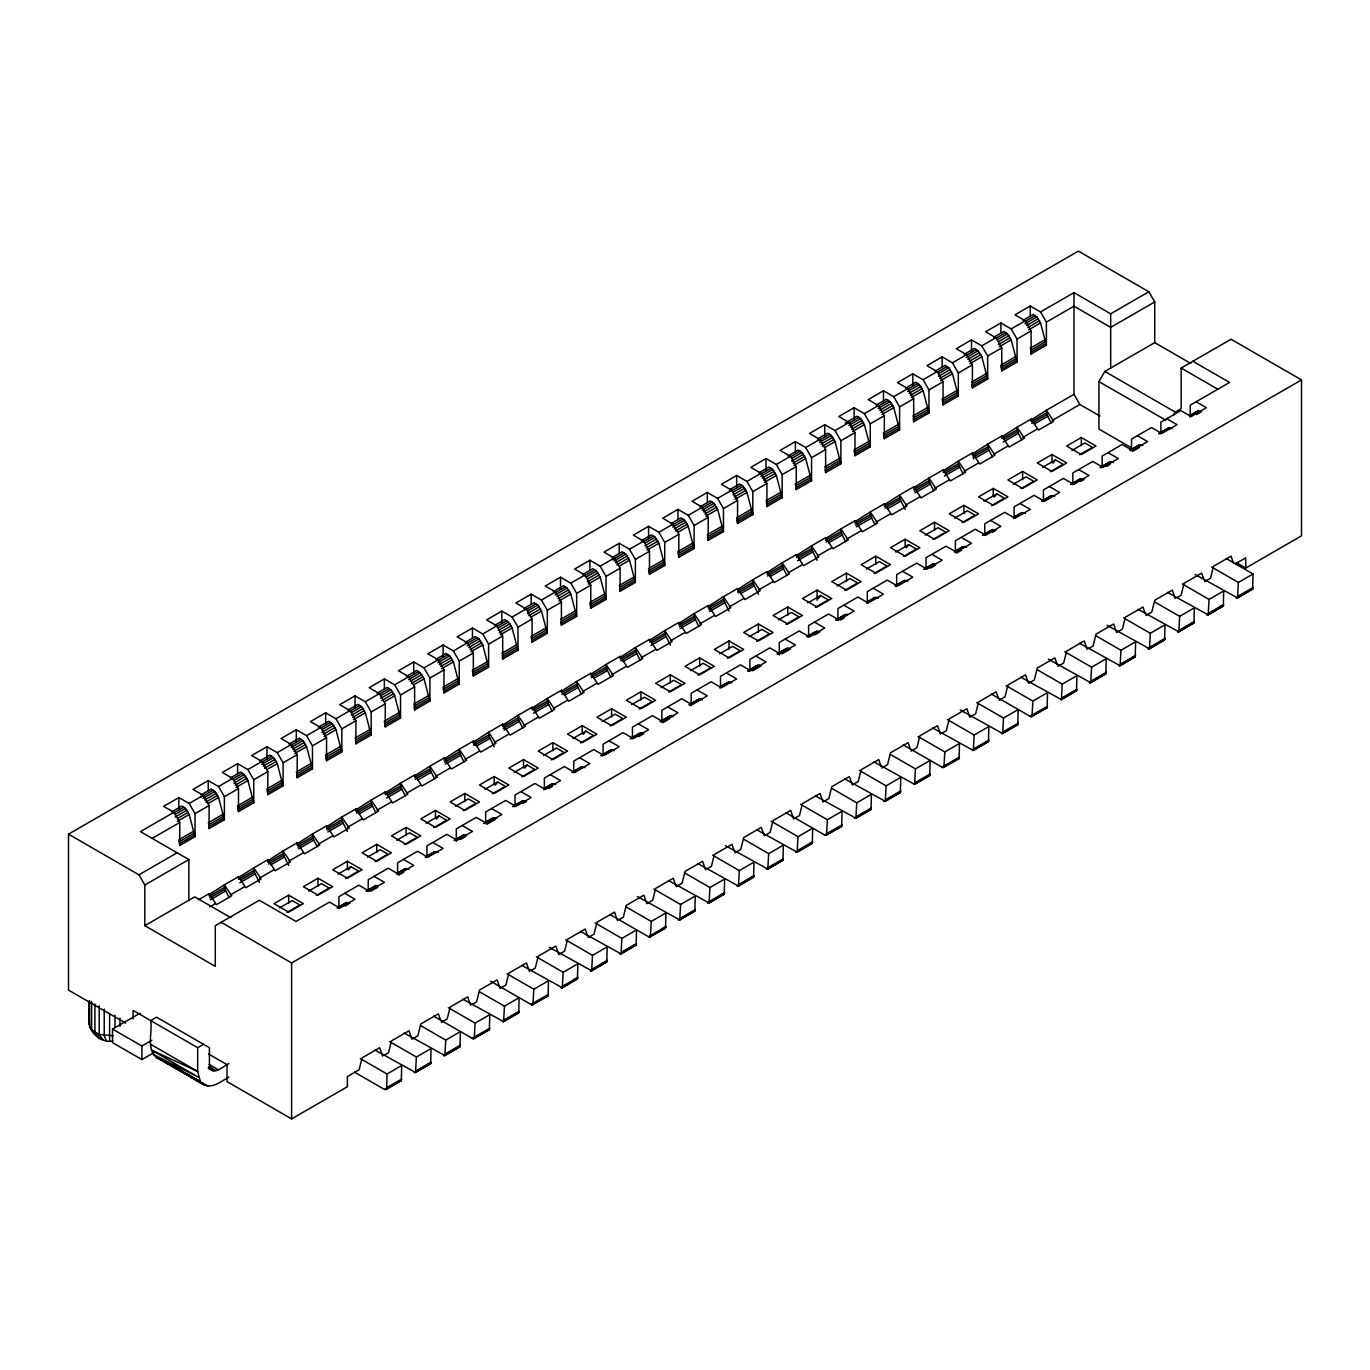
<?xml version="1.0" encoding="UTF-8"?>
<svg xmlns="http://www.w3.org/2000/svg" width="1370" height="1370" viewBox="0 0 1370 1370"><rect width="100%" height="100%" fill="white"/><g stroke="black" fill="none" stroke-linecap="round" stroke-linejoin="round"><path stroke-width="1.5" d="M360.224 1058.513L387.025 1073.977L386.631 1089.013L384.097 1089.236L354.522 1072.162M386.169 1089.441L401.307 1080.536L401.701 1065.517L387.025 1073.977M389.577 1041.56L416.377 1057.041L415.521 1072.487L374.9 1050.036M415.521 1072.487L430.659 1063.582L431.053 1048.564L416.377 1057.041M420.727 1025.65L445.747 1040.087L444.873 1055.551L404.253 1033.083M444.873 1055.551L460.029 1046.646L460.423 1031.61L445.747 1040.087M433.605 1016.129L472.924 1038.717L489.381 1029.692L489.775 1014.656L475.099 1023.133L448.298 1007.669M479.431 991.743L504.451 1006.196L503.595 1021.643L462.974 999.192M503.595 1021.643L518.733 1012.738L519.127 997.72L504.451 1006.196M490.546 981.211L531.628 1004.809L548.103 995.784L548.497 980.766L533.803 989.243L507.003 973.762M536.355 956.808L563.173 972.289L562.317 987.753L521.679 965.285M562.317 987.753L577.455 978.848L577.849 963.812L563.173 972.289M565.724 939.871L592.525 955.335L591.669 970.799L549.25 947.304M591.669 970.799L606.807 961.894L607.201 946.858L592.525 955.335M595.077 922.918L621.877 938.399L621.021 953.845L580.4 931.394M621.021 953.845L636.159 944.94L636.553 929.922L621.877 938.399M609.753 914.441L649.072 937.011L665.529 927.987L665.923 912.968L651.247 921.445L626.227 906.991M653.798 889.01L680.599 904.491L679.743 919.955L637.324 896.459M679.743 919.955L694.881 911.05L695.275 896.014L680.599 904.491M684.931 873.101L709.951 887.537L709.095 903.001L668.474 880.55M709.095 903.001L724.233 894.096L724.627 879.078L709.951 887.537M712.503 855.12L739.303 870.601L738.447 886.047L697.827 863.597M738.447 886.047L753.603 877.143L753.997 862.124L739.303 870.601M743.653 839.193L768.673 853.647L767.817 869.111L725.398 845.615M767.817 869.111L782.955 860.206L783.349 845.17L768.673 853.647M771.224 821.212L798.025 836.693L797.169 852.157L756.548 829.689M797.169 852.157L812.307 843.252L812.701 828.216L798.025 836.693M785.9 812.752L825.202 835.323L841.659 826.298L842.053 811.28L827.377 819.74L800.577 804.276M831.727 788.349L856.747 802.803L855.873 818.25L815.253 795.799M855.873 818.25L871.029 809.345L871.423 794.326L856.747 802.803M859.298 770.368L886.099 785.849L885.243 801.313L844.605 778.845M885.243 801.313L900.381 792.408L900.775 777.372L886.099 785.849M890.432 754.459L915.451 768.895L914.595 784.359L873.974 761.891M914.595 784.359L929.733 775.454L930.127 760.418L915.451 768.895M903.327 744.955L942.629 767.525L959.103 758.5L959.497 743.482L944.803 751.942L918.003 736.478M947.355 719.524L974.173 735.005L973.317 750.469L932.679 728.001M973.317 750.469L988.455 741.547L988.849 726.528L974.173 735.005M976.724 702.57L1003.525 718.051L1002.669 733.515L960.25 710.02M1002.669 733.515L1017.807 724.61L1018.201 709.574L1003.525 718.051M991.4 694.093L1030.702 716.681L1047.159 707.656L1047.553 692.621L1032.877 701.097L1006.077 685.634M1037.227 669.707L1062.247 684.161L1061.373 699.608L1020.753 677.157M1061.373 699.608L1076.529 690.703L1076.923 675.684L1062.247 684.161M1064.798 651.726L1091.599 667.207L1090.743 682.671L1048.324 659.175M1090.743 682.671L1105.881 673.749L1106.275 658.73L1091.599 667.207M1095.931 635.817L1120.951 650.253L1120.095 665.717L1079.474 643.249M1120.095 665.717L1135.233 656.812L1135.627 641.776L1120.951 650.253M1123.503 617.836L1150.303 633.3L1149.447 648.763L1107.046 625.268M1149.447 648.763L1164.603 639.858L1164.997 624.823L1150.303 633.3M1154.653 601.909L1179.673 616.363L1178.816 631.81L1138.179 609.359M1178.816 631.81L1193.955 622.905L1194.349 607.886L1179.673 616.363M1182.224 583.928L1209.025 599.409L1208.169 614.873L1167.548 592.405M1208.169 614.873L1223.307 605.968L1223.701 590.932L1209.025 599.409M1211.577 566.974L1238.377 582.456L1237.521 597.919L1195.12 574.424M1237.521 597.919L1252.659 589.014L1253.053 573.979L1226.253 558.515M112.819 1041.097C101.654 1043.358 87.697 1032.124 89.547 1020.89M1131.449 447.836L1098.928 429.067L1098.928 381.613L1104.802 371.441L1154.722 342.62L1190.838 363.478M1173.302 415.504L1175.272 412.113L1181.128 408.722L1181.128 368.05L1231.048 339.229L1301.5 379.918L1301.5 535.841L1245.724 568.053L1236.493 562.727M348.562 869.864L350.908 866.696L358.546 871.097L345.702 878.512M436.636 819.02L438.982 815.852L446.62 820.253L433.776 827.668M495.358 785.113L497.704 781.945L505.342 786.363L492.498 793.778M524.71 768.159L527.056 765.008L534.694 769.409L521.85 776.824M583.432 734.269L585.778 731.101L593.398 735.502L580.555 742.917M818.284 598.673L820.63 595.505L828.268 599.923L815.424 607.338M906.358 547.829L908.704 544.661L916.342 549.062L903.498 556.477M994.432 496.985L996.778 493.817L1004.398 498.218L991.555 505.633M1053.136 463.077L1055.482 459.909L1063.12 464.327L1050.276 471.742M350.138 903.19L346.884 902.453L341.318 906.186M367.605 891.425L377.795 885.551L374.952 886.099L367.28 891.202M403.431 870.344L405.589 868.546L408.842 869.299M438.212 852.346L434.941 851.609L426.001 857.312M455.679 840.581L465.868 834.707L463.026 835.255L455.354 840.358M491.505 819.483L493.662 817.702L496.916 818.438M522.878 803.454L526.268 801.501L523.015 800.748L514.075 806.451M555.638 784.548L552.384 783.811L545.123 788.521M584.99 767.594L581.736 766.857L574.475 771.584M614.342 750.657L611.088 749.904L602.149 755.606M638.608 736.632L643.712 733.703L640.441 732.95L633.197 737.676M702.416 699.796L699.162 699.06L690.206 704.762M726.357 683.887L728.515 682.106L731.768 682.859M752.644 670.803L761.138 665.906L757.884 665.169L748.928 670.855M782.013 653.85L790.49 648.952L787.236 648.215L778.28 653.918M819.842 631.998L816.588 631.262L809.345 635.988M837.327 620.233L847.499 614.359L844.673 614.907L837.001 620.011M873.135 599.152L875.31 597.371L878.564 598.108M907.916 581.154L904.662 580.418L895.706 586.12M931.857 565.245L935.573 563.515L925.401 569.389M961.209 548.308L963.384 546.51L966.638 547.264M992.599 532.262L995.99 530.31L992.736 529.573L983.78 535.276M1025.342 513.356L1022.088 512.62L1014.845 517.346M1054.712 496.419L1051.441 495.666L1044.197 500.392M1080.673 481.418L1084.064 479.466L1080.81 478.712L1071.854 484.415M1113.416 462.512L1110.162 461.776L1102.918 466.485M1172.138 428.622L1168.884 427.868L1159.928 433.571M1196.404 414.596L1201.49 411.668L1198.236 410.931L1190.975 415.641M474.243 1038.597L475.099 1023.133M532.947 1004.707L533.803 989.243M650.373 936.909L651.247 921.445M826.521 835.203L827.377 819.74M943.947 767.405L944.803 751.942M1032.021 716.561L1032.877 701.097M125.698 1023.116L68.5 990.082L68.5 834.159L1078.378 251.104L1148.848 291.776L1154.722 301.948L1154.722 342.62M178.888 797.546L163.612 806.348L173.887 812.29L179.761 822.462L179.761 845.513L195.037 836.693L195.037 813.643L189.163 803.471L178.888 797.546L178.888 809.738M208.24 780.592L192.982 789.411L203.257 795.336L209.113 805.509L209.113 828.559L224.389 819.74L224.389 796.689L218.515 786.517L208.24 780.592L208.24 790.764M237.592 763.638L222.334 772.457L232.609 778.383L238.483 788.555L238.483 811.605L253.741 802.803L253.741 779.753L247.867 769.58L237.592 763.638L237.592 773.81M266.962 746.701L251.686 755.504L261.961 761.446L267.835 771.601L267.835 794.668L283.093 785.849L283.093 762.799L277.237 752.627L266.962 746.701L266.962 758.894M296.314 729.748L281.038 738.55L291.313 744.492L297.187 754.664L297.187 777.715L312.463 768.895L312.463 745.845L306.589 735.673L296.314 729.748L296.314 741.941M325.666 712.794L310.408 721.613L320.683 727.538L326.557 737.711L326.557 760.761L341.815 751.942L341.815 728.891L335.941 718.736L325.666 712.794L325.666 725.004M355.018 695.84L339.76 704.659L350.035 710.585L355.909 720.757L355.909 743.807L371.167 735.005L371.167 711.955L365.293 701.783L355.018 695.84L355.018 708.05M384.388 678.904L369.112 687.706L379.387 693.648L385.261 703.82L385.261 726.871L400.537 718.051L400.537 695.001L394.663 684.829L384.388 678.904L384.388 689.059M413.74 661.95L398.482 670.769L408.757 676.694L414.613 686.867L414.613 709.917L429.889 701.097L429.889 678.047L424.015 667.875L413.74 661.95L413.74 674.16M443.092 644.996L427.834 653.815L438.109 659.741L443.983 669.913L443.983 692.963L459.241 684.144L459.241 661.093L453.367 650.938L443.092 644.996L443.092 657.206M472.462 628.042L457.186 636.862L467.461 642.787L473.335 652.959L473.335 676.009L488.593 667.207L488.593 644.157L482.737 633.985L472.462 628.042L472.462 638.214M501.814 611.106L486.538 619.908L496.813 625.85L502.687 636.022L502.687 659.073L517.963 650.253L517.963 627.203L512.089 617.031L501.814 611.106L501.814 623.299M531.166 594.152L515.908 602.971L526.183 608.896L532.057 619.069L532.057 642.119L547.315 633.3L547.315 610.249L541.441 600.077L531.166 594.152L531.166 604.324M560.518 577.198L545.26 586.017L555.535 591.943L561.409 602.115L561.409 625.165L576.667 616.363L576.667 593.296L570.793 583.14L560.518 577.198L560.518 589.408M589.888 560.244L574.612 569.064L584.887 575.006L590.761 585.161L590.761 608.212L606.037 599.409L606.037 576.359L600.163 566.187L589.888 560.244L589.888 570.417M619.24 543.308L603.982 552.11L614.257 558.052L620.113 568.225L620.113 591.275L635.389 582.456L635.389 559.405L629.515 549.233L619.24 543.308L619.24 553.48M648.592 526.354L633.334 535.173L643.609 541.099L649.483 551.271L649.483 574.321L664.741 565.502L664.741 542.452L658.867 532.279L648.592 526.354L648.592 538.564M677.962 509.4L662.686 518.22L672.961 524.145L678.835 534.317L678.835 557.367L694.093 548.565L694.093 525.515L688.237 515.343L677.962 509.4L677.962 519.572M707.314 492.464L692.038 501.266L702.313 507.208L708.187 517.363L708.187 540.431L723.463 531.611L723.463 508.561L717.589 498.389L707.314 492.464L707.314 502.619M736.666 475.51L721.408 484.312L731.683 490.254L737.557 500.427L737.557 523.477L752.815 514.658L752.815 491.607L746.941 481.435L736.666 475.51L736.666 487.703M766.018 458.556L750.76 467.375L761.035 473.301L766.909 483.473L766.909 506.523L782.167 497.704L782.167 474.654L776.293 464.481L766.018 458.556L766.018 470.766M795.388 441.602L780.112 450.422L790.387 456.347L796.261 466.519L796.261 489.569L811.537 480.767L811.537 457.717L805.663 447.545L795.388 441.602L795.388 451.775M824.74 424.666L809.482 433.468L819.757 439.41L825.613 449.583L825.613 472.633L840.889 463.813L840.889 440.763L835.015 430.591L824.74 424.666L824.74 436.859M854.092 407.712L838.834 416.531L849.109 422.457L854.983 432.629L854.983 455.679L870.241 446.86L870.241 423.809L864.367 413.637L854.092 407.712L854.092 419.922M883.462 390.758L868.186 399.578L878.461 405.503L884.335 415.675L884.335 438.725L899.593 429.906L899.593 406.856L893.737 396.701L883.462 390.758L883.462 402.968M912.814 373.804L897.538 382.624L907.813 388.549L913.687 398.721L913.687 421.772L928.963 412.969L928.963 389.919L923.089 379.747L912.814 373.804L912.814 386.015M942.166 356.868L926.908 365.67L937.183 371.612L943.057 381.785L943.057 404.835L958.315 396.016L958.315 372.965L952.441 362.793L942.166 356.868L942.166 367.04M971.518 339.914L956.26 348.733L966.535 354.659L972.409 364.831L972.409 387.881L987.667 379.062L987.667 356.012L981.793 345.839L971.518 339.914L971.518 352.124M1000.888 322.96L985.612 331.78L995.887 337.705L1001.761 347.877L1001.761 370.927L1017.037 362.125L1017.037 339.058L1011.163 328.903L1000.888 322.96L1000.888 333.133M1030.24 306.007L1014.982 314.826L1025.257 320.768L1031.113 330.923L1031.113 353.974L1046.389 345.171L1046.389 322.121L1040.515 311.949L1030.24 306.007L1030.24 316.179M171.644 811.896L181.816 806.022L185.481 808.42L189.197 814.448L195.037 836.693M200.996 794.942L211.168 789.069L214.833 791.466L218.549 797.494L224.389 819.74M230.348 777.989L240.538 772.115L244.185 774.529L247.901 780.558L253.741 802.803M259.718 761.052L269.89 755.161L273.555 757.576L277.271 763.604L283.093 785.849M289.07 744.098L299.242 738.224L302.907 740.622L306.623 746.65L312.463 768.895M318.422 727.145L328.612 721.271L332.259 723.668L335.975 729.696L341.815 751.942M347.792 710.191L357.964 704.317L361.611 706.732L365.345 712.76L371.167 735.005M377.144 693.254L387.316 687.38L390.981 689.778L394.697 695.806L400.537 718.051M406.496 676.3L416.668 670.427L420.333 672.824L424.049 678.852L429.889 701.097M435.848 659.347L446.038 653.473L449.685 655.87L453.401 661.898L459.241 684.144M465.218 642.393L475.39 636.519L479.055 638.934L482.771 644.962L488.593 667.207M494.57 625.456L504.742 619.582L508.407 621.98L512.123 628.008L517.963 650.253M523.922 608.503L534.112 602.629L537.759 605.026L541.475 611.054L547.315 633.3M553.292 591.549L563.464 585.675L567.111 588.072L570.845 594.101L576.667 616.363M582.644 574.595L592.816 568.721L596.481 571.136L600.197 577.164L606.037 599.409M611.996 557.659L622.168 551.785L625.833 554.182L629.549 560.21L635.389 582.456M641.348 540.705L651.538 534.831L655.185 537.228L658.901 543.256L664.741 565.502M670.718 523.751L680.89 517.877L684.555 520.275L688.271 526.303L694.093 548.565M700.07 506.814L710.242 500.923L713.907 503.338L717.623 509.366L723.463 531.611M729.422 489.861L739.612 483.987L743.259 486.384L746.975 492.412L752.815 514.658M758.792 472.907L768.964 467.033L772.611 469.43L776.345 475.458L782.167 497.704M788.144 455.953L798.316 450.079L801.981 452.494L805.697 458.522L811.537 480.767M817.496 439.017L827.668 433.125L831.333 435.54L835.049 441.568L840.889 463.813M845.153 423.039L857.038 416.189L860.685 418.586L864.401 424.614L870.241 446.86M876.218 405.109L886.39 399.235L890.055 401.633L893.771 407.661L899.593 429.906M905.57 388.155L915.742 382.281L919.407 384.696L923.123 390.724L928.963 412.969M934.922 371.219L945.112 365.345L948.759 367.742L952.475 373.77L958.315 396.016M964.292 354.265L974.464 348.391L978.111 350.788L981.845 356.817L987.667 379.062M993.644 337.311L1003.816 331.437L1007.481 333.835L1011.197 339.863L1017.037 362.125M1022.996 320.357L1033.168 314.483L1036.833 316.898L1040.549 322.926L1046.389 345.171M173.887 812.29L140.425 831.607L188.872 859.572L188.872 900.261M189.163 803.471L203.257 795.336M218.515 786.517L232.609 778.383M247.867 769.58L261.961 761.446M277.237 752.627L291.313 744.492M306.589 735.673L320.683 727.538M335.941 718.736L350.035 710.585M365.293 701.783L379.387 693.648M394.663 684.829L408.757 676.694M424.015 667.875L438.109 659.741M453.367 650.938L467.461 642.787M482.737 633.985L496.813 625.85M512.089 617.031L526.183 608.896M541.441 600.077L555.535 591.943M570.793 583.14L584.887 575.006M600.163 566.187L614.257 558.052M629.515 549.233L643.609 541.099M658.867 532.279L672.961 524.145M688.237 515.343L702.313 507.208M717.589 498.389L731.683 490.254M746.941 481.435L761.035 473.301M776.293 464.481L790.387 456.347M805.663 447.545L819.757 439.41M835.015 430.591L849.109 422.457M864.367 413.637L878.461 405.503M893.737 396.701L907.813 388.549M923.089 379.747L937.183 371.612M952.441 362.793L966.535 354.659M981.793 345.839L995.887 337.705M1011.163 328.903L1025.257 320.768M1040.515 311.949L1073.977 292.632L1110.676 313.816L1148.848 291.776M173.596 813.026L183.768 807.153M201.253 797.049L213.138 790.199M232.318 779.119L242.49 773.245M261.67 762.182L271.842 756.291M291.022 745.229L301.212 739.355M320.392 728.275L330.564 722.401M349.744 711.321L359.916 705.447M379.096 694.385L389.268 688.494M408.448 677.431L418.638 671.557M437.818 660.477L447.99 654.603M467.17 643.523L477.342 637.649M496.522 626.587L506.712 620.713M525.892 609.633L536.064 603.759M555.244 592.679L565.416 586.805M584.596 575.725L594.768 569.851M612.253 559.765L624.138 552.915M643.318 541.835L653.49 535.961M672.67 524.881L682.842 519.007M702.022 507.945L712.212 502.054M731.392 490.991L741.564 485.117M760.744 474.037L770.916 468.163M790.096 457.083L800.268 451.209M819.448 440.147L829.638 434.256M848.818 423.193L858.99 417.319M878.17 406.239L888.342 400.365M907.522 389.285L917.712 383.412M936.892 372.349L947.064 366.475M966.244 355.395L976.416 349.521M995.596 338.441L1005.768 332.567M1024.948 321.488L1035.138 315.614M175.291 814.294L185.481 808.42M202.965 798.333L214.833 791.466M234.013 780.403L244.185 774.529M261.67 764.426L273.555 757.576M291.039 747.472L302.907 740.622M322.087 729.542L332.259 723.668M351.439 712.606L361.611 706.732M380.791 695.652L390.981 689.778M408.466 679.674L420.333 672.824M437.818 662.737L449.685 655.87M467.17 645.784L479.055 638.934M498.235 627.854L508.407 621.98M527.587 610.9L537.759 605.026M555.244 594.94L567.111 588.072M586.292 577.01L596.481 571.136M613.965 561.032L625.833 554.182M645.013 543.102L655.185 537.228M672.67 527.142L684.555 520.275M702.039 510.188L713.907 503.338M733.087 492.258L743.259 486.384M760.744 476.298L772.611 469.43M791.791 458.368L801.981 452.494M819.465 442.39L831.333 435.54M848.818 425.436L860.685 418.586M878.17 408.5L890.055 401.633M907.539 391.546L919.407 384.696M938.587 373.616L948.759 367.742M966.244 357.638L978.111 350.788M997.291 339.726L1007.481 333.835M1024.966 323.748L1036.833 316.898M175.154 817.017L187.039 810.167M204.524 800.063L216.391 793.213M233.876 783.126L245.744 776.259M263.228 766.172L275.096 759.322M292.581 749.219L304.465 742.369M321.95 732.282L333.818 725.415M351.302 715.328L363.17 708.478M380.654 698.375L392.539 691.525M410.024 681.421L421.892 674.571M439.376 664.484L451.244 657.617M468.728 647.53L480.596 640.68M498.081 630.577L509.965 623.727M527.45 613.623L539.318 606.773M556.802 596.686L568.67 589.819M587.85 578.756L598.039 572.883M615.524 562.779L627.391 555.929M644.876 545.825L656.744 538.975M674.228 528.888L686.096 522.021M703.581 511.935L715.465 505.085M732.95 494.981L744.818 488.131M762.302 478.044L774.17 471.177M791.654 461.091L803.539 454.224M821.024 444.137L832.891 437.287M850.376 427.183L862.244 420.333M879.728 410.246L891.596 403.379M909.081 393.293L920.965 386.443M938.45 376.339L950.318 369.489M967.802 359.385L979.67 352.535M998.85 341.455L1009.039 335.582M1026.524 325.495L1038.391 318.645M178.134 818.113L188.306 812.239M205.791 802.135L217.659 795.285M235.143 785.198L247.028 778.331M264.513 768.245L276.38 761.378M293.865 751.291L305.733 744.441M323.217 734.337L335.102 727.487M352.569 717.4L364.454 710.533M381.939 700.447L393.806 693.597M411.291 683.493L423.159 676.643M440.643 666.539L452.528 659.689M470.013 649.603L481.88 642.736M499.365 632.649L511.233 625.799M528.717 615.695L540.602 608.845M558.069 598.741L569.954 591.891M587.439 581.805L599.306 574.938M616.791 564.851L628.659 558.001M646.143 547.897L658.028 541.047M675.513 530.961L687.38 524.094M704.865 514.007L716.733 507.14M734.217 497.053L746.102 490.203M763.569 480.099L775.454 473.249M792.939 463.163L804.806 456.296M822.291 446.209L834.159 439.359M851.643 429.255L863.528 422.405M881.013 412.301L892.88 405.451M910.365 395.365L922.233 388.498M939.717 378.411L951.602 371.561M969.069 361.457L980.954 354.607M998.439 344.504L1010.307 337.654M1027.791 327.567L1039.659 320.7M177.329 821.298L189.197 814.448M208.377 803.368L218.549 797.494M236.034 787.408L247.901 780.558M267.082 769.478L277.271 763.604M294.755 753.5L306.623 746.65M324.108 736.563L335.975 729.696M353.46 719.61L365.345 712.76M384.525 701.68L394.697 695.806M413.877 684.726L424.049 678.852M441.534 668.765L453.401 661.898M470.886 651.812L482.771 644.962M500.255 634.858L512.123 628.008M531.303 616.928L541.475 611.054M558.96 600.968L570.845 594.101M588.329 584.014L600.197 577.164M619.377 566.084L629.549 560.21M647.034 550.124L658.901 543.256M678.081 532.194L688.271 526.303M705.755 516.216L717.623 509.366M735.108 499.262L746.975 492.412M764.46 482.326L776.345 475.458M793.829 465.372L805.697 458.522M824.877 447.442L835.049 441.568M852.534 431.464L864.401 424.614M881.886 414.528L893.771 407.661M911.255 397.574L923.123 390.724M940.608 380.62L952.475 373.77M969.96 363.666L981.845 356.817M999.329 346.73L1011.197 339.863M1028.682 329.776L1040.549 322.926M152.173 838.389L179.761 822.462M195.037 813.643L209.113 805.509M224.389 796.689L238.483 788.555M253.741 779.753L267.835 771.601M283.093 762.799L297.187 754.664M312.463 745.845L326.557 737.711M341.815 728.891L355.909 720.757M371.167 711.955L385.261 703.82M400.537 695.001L414.613 686.867M429.889 678.047L443.983 669.913M459.241 661.093L473.335 652.959M488.593 644.157L502.687 636.022M517.963 627.203L532.057 619.069M547.315 610.249L561.409 602.115M576.667 593.296L590.761 585.161M606.037 576.359L620.113 568.225M635.389 559.405L649.483 551.271M664.741 542.452L678.835 534.317M694.093 525.515L708.187 517.363M723.463 508.561L737.557 500.427M752.815 491.607L766.909 483.473M782.167 474.654L796.261 466.519M811.537 457.717L825.613 449.583M840.889 440.763L854.983 432.629M870.241 423.809L884.335 415.675M899.593 406.856L913.687 398.721M928.963 389.919L943.057 381.785M958.315 372.965L972.409 364.831M987.667 356.012L1001.761 347.877M1017.037 339.058L1031.113 330.923M1046.389 322.121L1073.977 306.178L1110.676 327.379L1154.722 301.948M194.129 830.956L178.853 839.776L179.761 845.513M208.223 822.822L223.481 814.003M252.833 797.066L237.575 805.868L238.483 811.605M282.203 780.112L266.927 788.932L267.835 794.668M296.297 771.978L311.555 763.158M340.907 746.205L325.649 755.024L326.557 760.761M355.001 738.07L370.277 729.268M399.629 712.314L384.353 721.134L385.261 726.871M413.723 704.18L428.981 695.361M458.333 678.407L443.075 687.226L443.983 692.963M487.703 661.47L472.427 670.272L473.335 676.009M501.797 653.336L517.055 644.516M546.407 627.563L531.149 636.382L532.057 642.119M560.501 619.428L575.777 610.626M605.129 593.672L589.853 602.475L590.761 608.212M619.223 585.538L634.481 576.719M663.833 559.765L648.575 568.584L649.483 574.321M693.203 542.828L677.927 551.63L678.835 557.367M707.297 534.694L722.555 525.874M751.907 508.921L736.649 517.74L737.557 523.477M766.001 500.786L781.277 491.967M810.629 475.03L795.353 483.833L796.261 489.569M824.723 466.896L839.981 458.077M869.333 441.123L854.075 449.942L854.983 455.679M898.703 424.169L883.427 432.988L884.335 438.725M912.797 416.035L928.055 407.233M957.407 390.279L942.149 399.098L943.057 404.835M971.501 382.144L986.777 373.325M1016.129 356.388L1000.854 365.191L1001.761 370.927M1030.223 348.237L1045.481 339.435M179.367 841.745L194.626 832.926M223.978 815.989L208.719 824.791L209.113 828.559M238.072 807.855L253.347 799.035M267.424 790.901L282.7 782.082M312.052 765.145L296.793 773.947L297.187 777.715M326.146 756.994L341.404 748.191M370.773 731.237L355.498 740.057L355.909 743.807M384.867 723.103L400.126 714.284M429.478 697.347L414.219 706.149L414.613 709.917M443.572 689.196L458.847 680.393M472.924 672.259L488.199 663.44M517.552 646.486L502.293 655.305L502.687 659.073M531.646 638.351L546.904 629.549M576.273 612.596L560.998 621.415L561.409 625.165M590.367 604.461L605.626 595.642M634.978 578.688L619.719 587.507L620.113 591.275M649.072 570.554L664.347 561.751M678.424 553.617L693.699 544.798M723.052 527.844L707.793 536.663L708.187 540.431M737.146 519.71L752.404 510.89M781.773 493.953L766.498 502.756L766.909 506.523M795.867 485.819L811.126 477M840.478 460.046L825.219 468.865L825.613 472.633M854.572 451.912L869.847 443.109M883.924 434.958L899.2 426.156M928.552 409.202L913.293 418.021L913.687 421.772M942.646 401.067L957.904 392.248M987.273 375.311L971.998 384.114L972.409 387.881M1001.367 367.177L1016.626 358.358M1045.978 341.404L1030.719 350.223L1031.113 353.974M179.658 843.663L194.934 834.861M209.011 826.726L224.286 817.907M238.38 809.773L253.638 800.953M267.732 792.819L282.991 784.017M297.084 775.865L312.36 767.063M326.454 758.929L341.712 750.109M355.806 741.975L371.065 733.155M385.158 725.021L400.434 716.219M414.511 708.085L429.786 699.265M443.88 691.131L459.138 682.311M473.232 674.177L488.491 665.358M502.584 657.223L517.86 648.421M531.954 640.287L547.212 631.467M561.306 623.333L576.564 614.513M590.658 606.379L605.934 597.56M620.011 589.425L635.286 580.623M649.38 572.489L664.638 563.669M678.732 555.535L693.991 546.716M708.085 538.581L723.36 529.779M737.454 521.628L752.712 512.825M766.806 504.691L782.064 495.871M796.158 487.737L811.434 478.918M825.511 470.783L840.786 461.981M854.88 453.847L870.138 445.027M884.232 436.893L899.491 428.074M913.584 419.939L928.86 411.12M942.954 402.985L958.212 394.183M972.306 386.049L987.564 377.229M1001.658 369.095L1016.934 360.276M1031.011 352.141L1046.286 343.322M68.5 834.159L138.952 874.831L177.124 852.791M344.743 893.308L355.018 899.234L339.76 908.053L329.485 902.111L296.023 921.445L259.324 900.261L215.278 925.675L215.278 966.364L144.826 925.675L144.826 885.003L188.872 859.572M144.826 925.675L194.728 896.87L230.862 917.729M198.547 899.747L209.113 893.651L216.46 904.662L231.718 895.843L224.389 884.832L238.483 876.697L245.812 887.709L261.088 878.906L253.741 867.878L267.835 859.744L275.182 870.772L290.44 861.953L283.093 850.941L297.187 842.79L304.534 853.818L319.792 844.999L312.463 833.987L326.557 825.853L333.886 836.865L349.162 828.045L341.815 817.034L355.909 808.899L363.238 819.911L378.514 811.108L371.167 800.08L385.261 791.946L392.608 802.974L407.866 794.155L400.537 783.143L414.613 775.009L421.96 786.02L437.218 777.201L429.889 766.19L443.983 758.055L451.312 769.067L466.588 760.247L459.241 749.236L473.335 741.101L480.682 752.113L495.94 743.311L488.593 732.282L502.687 724.148L510.034 735.176L525.292 726.357L517.963 715.346L532.057 707.211L539.386 718.222L554.662 709.403L547.315 698.392L561.409 690.257L568.738 701.269L584.014 692.466L576.667 681.438L590.761 673.304L598.108 684.315L613.366 675.513L606.037 664.484L620.113 656.35L627.46 667.378L642.718 658.559L635.389 647.548L649.483 639.413L656.812 650.425L672.088 641.605L664.741 630.594L678.835 622.46L686.182 633.471L701.44 624.669L694.093 613.64L708.187 605.506L715.534 616.517L730.792 607.715L723.463 596.703L737.557 588.552L744.886 599.581L760.162 590.761L752.815 579.75L766.909 571.615L774.238 582.627L789.514 573.807L782.167 562.796L796.261 554.662L803.608 565.673L818.866 556.871L811.537 545.842L825.613 537.708L832.96 548.736L848.218 539.917L840.889 528.906L854.983 520.754L862.312 531.783L877.588 522.963L870.241 511.952L884.335 503.817L891.682 514.829L906.94 506.01L899.593 494.998L913.687 486.864L921.034 497.875L936.292 489.073L928.963 478.044L943.057 469.91L950.386 480.938L965.662 472.119L958.315 461.108L972.409 452.973L979.738 463.985L995.014 455.165L987.667 444.154L1001.761 436.02L1009.108 447.031L1024.366 438.212L1017.037 427.2L1031.113 419.066L1038.46 430.077L1053.718 421.275L1046.389 410.246L1073.977 394.32L1073.977 292.632M224.389 885.774L224.543 887.418L209.285 896.22L209.113 894.576L224.389 884.832M253.741 868.82L253.895 870.464L238.637 879.283L238.483 877.639L253.741 867.878M283.093 851.866L283.265 853.51L267.989 862.329L267.835 860.685L283.093 850.941M312.463 834.912L312.617 836.573L297.341 845.376L297.187 843.732L312.463 833.987M341.815 817.034L326.557 826.778L326.557 825.853M371.167 801.022L371.321 802.666L356.063 811.485L355.909 809.841L371.167 800.08M400.537 784.068L400.691 785.712L385.415 794.531L385.261 792.887L400.537 783.143M429.889 767.114L430.043 768.775L414.785 777.578L414.613 775.934L429.889 766.19M459.241 749.236L443.983 758.98L443.983 758.055M488.593 733.224L489.227 736.615L473.951 745.417L473.335 742.043L488.593 732.282M517.963 716.27L518.117 717.914L502.841 726.734L502.687 725.09L517.963 715.346M547.315 699.334L547.469 700.978L532.211 709.78L532.057 708.136L547.315 698.392M576.667 682.38L576.821 684.024L561.563 692.843L561.409 691.182L576.667 681.438M606.037 664.484L590.761 674.245L590.761 673.304M635.389 648.472L635.543 650.116L620.285 658.936L620.113 657.292L635.389 647.548M664.741 630.594L649.483 640.338L649.483 639.413M694.093 614.582L694.265 616.226L678.989 625.045L678.835 623.401L694.093 613.64M723.463 597.628L723.617 599.272L708.341 608.092L708.187 606.448L723.463 596.703M752.815 579.75L737.557 589.494L737.557 588.552M782.167 562.796L766.909 572.54L766.909 571.615M811.537 545.842L796.261 555.603L796.261 554.662M840.889 529.83L841.043 531.474L825.785 540.294L825.613 538.65L840.889 528.906M870.241 512.877L870.395 514.538L855.137 523.34L854.983 521.696L870.241 511.952M899.593 495.94L899.765 497.584L884.489 506.403L884.335 504.742L899.593 494.998M928.963 478.044L913.687 487.806L913.687 486.864M958.315 461.108L943.057 470.852L943.057 469.91M987.667 445.096L987.821 446.74L972.563 455.542L972.409 453.898L987.667 444.154M1017.037 427.2L1001.761 436.944L1001.761 436.02M1046.389 411.188L1046.543 412.832L1031.285 421.652L1031.113 420.008L1046.389 410.246M341.815 817.976L341.969 819.62L326.711 828.422L327.173 830.169M444.137 760.641L459.395 751.822L459.241 750.178M473.489 743.687L488.765 734.868M590.915 675.889L606.191 667.07L606.037 665.426M649.637 641.982L664.895 633.18L664.741 631.536M752.969 582.336L737.711 591.138L738.173 592.885L753.431 584.065L752.815 580.674M767.063 574.184L782.321 565.382L782.167 563.738M796.415 557.247L811.691 548.428L811.537 546.784M913.841 489.45L929.117 480.63L928.963 478.986M943.211 472.496L958.469 463.676L958.315 462.032M1001.915 438.606L1017.191 429.786L1017.037 428.142M209.747 897.966L225.005 889.147L224.543 887.418M240.795 880.037L254.358 872.21L253.895 870.464M268.451 864.076L283.727 855.257L283.265 853.51M297.804 847.122L313.079 838.303L312.617 836.573M328.868 829.192L342.431 821.349L341.969 819.62M356.525 813.215L371.784 804.413L371.321 802.666M387.573 795.285L401.153 787.459L400.691 785.712M415.247 779.324L430.505 770.505L430.043 768.775M444.599 762.371L459.858 753.551L459.395 751.822M503.304 728.48L518.579 719.661L518.117 717.914M534.369 710.55L547.931 702.707L547.469 700.978M562.025 694.573L577.284 685.771L576.821 684.024M591.378 677.619L606.653 668.817L606.191 667.07M620.747 660.683L636.005 651.863L635.543 650.116M651.795 642.753L665.358 634.909L664.895 633.18M679.451 626.775L694.727 617.973L694.265 616.226M708.804 609.838L724.079 601.019L723.617 599.272M767.525 575.931L782.784 567.111L782.321 565.382M798.573 558.001L812.153 550.175L811.691 548.428M826.247 542.04L841.505 533.221L841.043 531.474M855.599 525.087L870.858 516.267L870.395 514.538M884.951 508.133L900.227 499.314L899.765 497.584M914.304 491.179L929.579 482.377L929.117 480.63M945.368 473.249L958.932 465.423L958.469 463.676M987.821 446.74L988.284 448.469L973.025 457.289L973.762 459.036M1004.073 439.359L1017.653 431.533L1017.191 429.786M1031.747 423.381L1047.005 414.579L1046.543 412.832M210.483 899.713L225.742 890.894L225.005 889.147M239.836 882.76L255.111 873.94L254.358 872.21M270.9 864.83L284.463 856.986L283.727 855.257M298.557 848.852L313.816 840.05L313.079 838.303M327.909 831.915L343.168 823.096L342.431 821.349M358.957 813.986L372.537 806.142L371.784 804.413M386.631 798.008L401.889 789.206L401.153 787.459M417.679 780.078L431.242 772.252L430.505 770.505M445.336 764.117L460.611 755.298L459.858 753.551M476.4 746.188L489.963 738.344L489.227 736.615M504.057 730.21L519.316 721.408L518.579 719.661M533.409 713.273L548.668 704.454L547.931 702.707M564.457 695.343L578.037 687.5L577.284 685.771M593.827 678.39L607.389 670.546L606.653 668.817M623.179 661.436L636.742 653.61L636.005 651.863M650.836 645.476L666.111 636.656L665.358 634.909M680.188 628.522L695.463 619.702L694.727 617.973M709.557 611.568L724.816 602.749L724.079 601.019M740.605 593.638L754.168 585.812L753.431 584.065M769.957 576.684L783.537 568.858L782.784 567.111M797.631 560.724L812.889 551.904L812.153 550.175M828.679 542.794L842.242 534.968L841.505 533.221M856.336 526.816L871.611 518.014L870.858 516.267M887.4 508.904L900.963 501.06L900.227 499.314M915.057 492.926L930.316 484.107L929.579 482.377M944.409 475.972L959.668 467.17L958.932 465.423M975.457 458.042L989.037 450.216L988.284 448.469M1003.131 442.082L1018.389 433.262L1017.653 431.533M1034.179 424.152L1047.742 416.309L1047.005 414.579M209.713 906.871L214.987 903.806M230.263 895.004L244.357 886.869M259.615 878.05L273.709 869.916M288.967 861.096L303.061 852.962M318.337 844.16L332.413 836.025M347.689 827.206L361.783 819.072M377.041 810.252L391.135 802.118M406.393 793.298L420.487 785.164M435.763 776.362L449.857 768.227M465.115 759.408L479.209 751.274M494.467 742.454L508.561 734.32M523.837 725.501L537.913 717.366M553.189 708.564L567.283 700.43M582.541 691.61L596.635 683.476M611.893 674.656L625.987 666.522M641.263 657.72L655.357 649.568M670.615 640.766L684.709 632.632M699.967 623.812L714.061 615.678M729.337 606.859L743.413 598.724M758.689 589.922L772.783 581.788M788.041 572.968L802.135 564.834M817.393 556.014L831.487 547.88M846.763 539.061L860.857 530.926M876.115 522.124L890.209 513.99M905.467 505.17L919.561 497.036M934.837 488.217L948.913 480.082M964.189 471.263L978.283 463.128M993.541 454.326L1007.635 446.192M1022.893 437.373L1036.987 429.238M1052.263 420.419L1079.851 404.492L1099.802 416M288.676 895.175L274 903.652L288.676 912.112L303.352 903.652L288.676 895.175L288.676 903.309M318.028 878.221L303.352 886.698L318.028 895.175L332.722 886.698L318.028 878.221L318.028 886.356M347.398 861.268L332.722 869.744L347.398 878.221L362.074 869.744L347.398 861.268L347.398 869.402M376.75 844.331L362.074 852.791L376.75 861.268L391.426 852.791L376.75 844.331L376.75 852.465M406.102 827.377L391.426 835.854L406.102 844.331L420.778 835.854L406.102 827.377L406.102 835.512M435.472 810.423L420.778 818.9L435.472 827.377L450.148 818.9L435.472 810.423L435.472 818.558M464.824 793.47L450.148 801.947L464.824 810.423L479.5 801.947L464.824 793.47L464.824 801.604M494.176 776.533L479.5 784.993L494.176 793.47L508.852 784.993L494.176 776.533L494.176 784.667M523.528 759.579L508.852 768.056L523.528 776.533L538.222 768.056L523.528 759.579L523.528 767.714M552.898 742.626L538.222 751.102L552.898 759.579L567.574 751.102L552.898 742.626L552.898 750.76M582.25 725.672L567.574 734.149L582.25 742.626L596.926 734.149L582.25 725.672L582.25 733.806M611.602 708.735L596.926 717.212L611.602 725.672L626.278 717.212L611.602 708.735L611.602 716.87M640.972 691.781L626.278 700.258L640.972 708.735L655.648 700.258L640.972 691.781L640.972 699.916M670.324 674.828L655.648 683.305L670.324 691.781L685 683.305L670.324 674.828L670.324 682.962M699.676 657.874L685 666.351L699.676 674.828L714.352 666.351L699.676 657.874L699.676 666.025M729.028 640.937L714.352 649.414L729.028 657.874L743.722 649.414L729.028 640.937L729.028 649.072M758.398 623.984L743.722 632.46L758.398 640.937L773.074 632.46L758.398 623.984L758.398 632.118M787.75 607.03L773.074 615.507L787.75 623.984L802.426 615.507L787.75 607.03L787.75 615.164M817.102 590.093L802.426 598.553L817.102 607.03L831.778 598.553L817.102 590.093L817.102 600.248M846.472 573.139L831.778 581.616L846.472 590.093L861.148 581.616L846.472 573.139L846.472 581.274M875.824 556.186L861.148 564.663L875.824 573.139L890.5 564.663L875.824 556.186L875.824 564.32M905.176 539.232L890.5 547.709L905.176 556.186L919.852 547.709L905.176 539.232L905.176 547.366M934.528 522.295L919.852 530.755L934.528 539.232L949.222 530.755L934.528 522.295L934.528 530.43M963.898 505.342L949.222 513.818L963.898 522.295L978.574 513.818L963.898 505.342L963.898 513.476M993.25 488.388L978.574 496.865L993.25 505.342L1007.926 496.865L993.25 488.388L993.25 496.522M1022.602 471.434L1007.926 479.911L1022.602 488.388L1037.278 479.911L1022.602 471.434L1022.602 479.569M1051.972 454.497L1037.278 462.974L1051.972 471.434L1066.648 462.974L1051.972 454.497L1051.972 462.632M1081.324 437.544L1066.648 446.021L1081.324 454.497L1096 446.021L1081.324 437.544L1081.324 445.678M279.36 908.002L292.204 900.587L299.842 905.005L286.998 912.42M308.712 891.065L321.556 883.65L329.194 888.051L316.35 895.466M338.065 874.111L350.908 866.696M367.434 857.158L380.278 849.742L387.898 854.161L375.055 861.576M396.786 840.221L409.63 832.806L417.268 837.207L404.424 844.622M426.138 823.267L438.982 815.852M455.508 806.313L468.352 798.898L475.972 803.299L463.128 810.715M484.86 789.36L497.704 781.945M514.212 772.423L527.056 765.008M543.565 755.469L556.408 748.054L564.046 752.455L551.202 759.87M572.934 738.516L585.778 731.101M602.286 721.562L615.13 714.147L622.768 718.565L609.924 725.98M631.638 704.625L644.482 697.21L652.12 701.611L639.276 709.026M661.008 687.671L673.852 680.256L681.472 684.658L668.628 692.073M690.36 670.718L703.204 663.303L710.842 667.704L697.998 675.136M719.712 653.764L732.556 646.349L740.194 650.767L727.35 658.182M749.065 636.827L761.908 629.412L769.546 633.813L756.702 641.228M778.434 619.874L791.278 612.458L798.898 616.86L786.055 624.275M807.786 602.92L820.63 595.505M837.138 585.983L849.982 578.551L857.62 582.969L844.776 590.384M866.508 569.029L879.352 561.614L886.972 566.015L874.128 573.431M895.86 552.076L908.704 544.661M925.212 535.122L938.056 527.707L945.694 532.125L932.85 539.54M954.565 518.185L967.408 510.77L975.046 515.171L962.202 522.587M983.934 501.232L996.778 493.817M1013.286 484.278L1026.13 476.863L1033.768 481.264L1020.924 488.679M1042.639 467.324L1055.482 459.909M1072.008 450.387L1084.852 442.972L1092.472 447.373L1079.629 454.789M154.228 1052.451L141.898 1059.575L112.528 1042.621L112.528 1029.075L140.065 1013.183M337.123 907.933L345.6 903.053M366.475 890.997L374.952 886.099M397.523 873.067L404.321 869.145M425.197 857.089L433.673 852.191M454.549 840.153L463.026 835.255M485.596 822.223L492.378 818.301M513.27 806.245L521.747 801.347M544.318 788.315L551.1 784.394M571.975 772.355L580.452 767.457M601.327 755.401L609.821 750.503M632.392 737.471L639.173 733.549M660.049 721.493L669.81 716.013L673.064 716.75M689.401 704.557L697.878 699.659M720.466 686.627L727.247 682.705M748.123 670.649L756.6 665.751M777.475 653.696L785.952 648.815M806.827 636.759L815.321 631.861M836.197 619.805L844.673 614.907M867.244 601.875L874.026 597.954M894.901 585.915L903.378 581.017M924.27 568.961L932.747 564.063M955.318 551.031L962.1 547.11M982.975 535.053L991.452 530.156M1014.023 517.124L1020.821 513.219M1041.697 501.163L1050.173 496.265M1071.049 484.209L1079.526 479.312M1102.096 466.279L1108.878 462.358M1129.771 450.319L1139.515 444.822L1142.768 445.558M1159.123 433.365L1167.6 428.467M1190.17 415.435L1196.952 411.514M338.39 907.351L346.884 902.453M366.064 891.373L376.236 885.5M397.112 873.443L405.589 868.546M426.464 856.507L434.941 851.609M454.121 840.529L464.31 834.655M483.49 823.576L493.662 817.702M512.842 806.639L523.015 800.748M543.89 788.709L552.384 783.811M573.259 771.755L581.736 766.857M600.916 755.778L611.088 749.904M630.269 738.841L640.441 732.95M661.316 720.911L669.81 716.013M688.99 704.933L699.162 699.06M720.038 687.004L728.515 682.106M747.695 671.043L757.884 665.169M777.064 654.089L787.236 648.215M808.112 636.159L816.588 631.262M835.769 620.182L845.941 614.308M866.816 602.269L875.31 597.371M896.186 585.315L904.662 580.418M923.842 569.338L934.015 563.464M954.89 551.408L963.384 546.51M982.564 535.447L992.736 529.573M1013.612 517.517L1022.088 512.62M1042.964 500.564L1051.441 495.666M1070.621 484.603L1080.81 478.712M1099.99 467.649L1110.162 461.776M1131.038 449.72L1139.515 444.822M1158.695 433.742L1168.884 427.868M1189.759 415.812L1198.236 410.931M398.345 873.272L401.735 871.32M486.418 822.428L489.809 820.476M660.854 721.716L667.635 717.794M721.271 686.832L724.662 684.88M868.049 602.081L871.44 600.128M925.075 569.167L930.161 566.238M956.123 551.237L959.514 549.284M1130.575 450.524L1137.357 446.603M338.253 908.379L348.425 902.505M396.975 874.471L407.147 868.597M426.327 857.534L436.499 851.66M485.048 823.627L495.221 817.753M514.401 806.673L524.573 800.799M543.753 789.736L553.925 783.863M573.105 772.783L583.295 766.909M602.475 755.829L612.647 749.955M631.827 738.892L641.999 733.001M661.179 721.939L671.369 716.065M690.548 704.985L700.721 699.111M719.901 688.031L730.073 682.157M749.253 671.094L759.425 665.203M778.605 654.141L788.795 648.267M807.975 637.187L818.147 631.313M866.679 603.297L876.868 597.423M896.048 586.343L906.221 580.469M954.753 552.435L964.925 546.562M984.105 535.499L994.295 529.625M1013.475 518.545L1023.647 512.671M1042.827 501.591L1052.999 495.717M1072.179 484.655L1082.368 478.764M1101.548 467.701L1111.721 461.827M1130.901 450.747L1141.073 444.873M1160.253 433.793L1170.425 427.919M1189.605 416.857L1199.795 410.966M345.052 906.135L348.442 904.166M371.013 891.134L377.795 887.229M398.67 875.173L403.756 872.228M460.782 839.313L465.868 836.368M486.744 824.329L495.221 819.431M548.856 788.469L552.247 786.5M662.892 722.624L669.673 718.702M814.756 634.944L818.147 632.991M840.718 619.959L844.108 617.99M930.487 568.122L935.573 565.193M956.448 553.137L961.552 550.192M1106.635 466.434L1110.025 464.464M1132.596 451.432L1139.378 447.528M112.528 1029.075L141.898 1046.012L151.95 1040.207M221.152 922.284L291.622 962.973L1301.5 379.918M133.078 1018.903L133.078 1010.426L197.674 1047.707L203.548 1044.317M208.377 1068.275C215.141 1074.833 222.831 1066.562 228.944 1063.565M228.944 1077.111C221.341 1080.981 212.795 1088.979 203.685 1084.749L156.471 1057.486C145.991 1048.461 152.669 1032.346 150.7 1020.599L156.574 1017.208L209.422 1047.707L209.422 1064.661L211.99 1070.364M384.097 1055.345L388.498 1052.794L391.426 1040.926L409.048 1030.771L411.976 1039.231L417.85 1035.857L420.778 1023.989L438.4 1013.817L440.746 1020.599M441.328 1022.294L447.202 1018.903L450.148 1007.036L467.752 996.863L470.698 1005.34M472.153 1004.501L476.572 1001.95L479.5 990.082L497.122 979.91L500.05 988.386L505.924 984.996L508.852 973.145L526.474 962.973L529.402 971.45M530.875 970.594L535.276 968.059L538.222 956.192L555.826 946.019L558.772 954.496L564.628 951.105L567.574 939.238L585.178 929.065L587.542 935.847M588.124 937.542L593.998 934.152L596.926 922.284L614.548 912.112L617.476 920.589M618.949 919.75L623.35 917.198L626.278 905.347L643.9 895.175L646.828 903.652L652.702 900.261L655.648 888.394L673.252 878.221L675.598 885.003M676.198 886.698L682.072 883.307L685 871.44L702.622 861.268L705.55 869.744M707.023 868.905L711.424 866.354L714.352 854.486L731.974 844.331L734.32 851.095M734.902 852.791L740.776 849.4L743.722 837.549L761.326 827.377L764.272 835.854M765.727 834.998L770.128 832.463L773.074 820.596L790.678 810.423L793.624 818.9L799.498 815.51L802.426 803.642L820.048 793.47L822.976 801.947L828.85 798.556L831.778 786.688L849.4 776.533L852.328 784.993L858.202 781.619L861.148 769.752L878.752 759.579L881.098 766.361M881.698 768.056L887.572 764.665L890.5 752.798L908.122 742.626L910.468 749.407M911.05 751.102L916.924 747.712L919.852 735.844L937.474 725.672L940.402 734.149M941.875 733.31L946.276 730.758L949.222 718.908L966.826 708.735L969.772 717.212L975.628 713.821L978.574 701.954L996.178 691.781L998.542 698.563M999.124 700.258L1004.998 696.868L1007.926 685L1025.548 674.828L1028.476 683.305L1034.35 679.914L1037.278 668.046L1054.9 657.874L1057.246 664.655M1057.828 666.351L1063.702 662.96L1066.648 651.11L1084.252 640.937L1087.198 649.414M1088.653 648.558L1093.072 646.024L1096 634.156L1113.622 623.984L1116.55 632.46L1122.424 629.07L1125.352 617.202L1142.974 607.03L1145.32 613.811M1145.902 615.507L1151.776 612.116L1154.722 600.248L1172.326 590.093L1175.272 598.553M1176.727 597.714L1181.128 595.162L1184.074 583.312L1201.678 573.139L1204.042 579.921M1204.624 581.616L1210.498 578.226L1213.426 566.358L1231.048 556.186L1233.394 562.967M1235.654 563.687L1245.724 557.881L1245.724 568.053M208.617 1054.027L227.026 1064.661L227.026 1081.615L291.622 1118.896L347.398 1086.701L347.398 1076.529L359.128 1069.747L362.074 1057.88L379.678 1047.707L382.624 1056.184M1238.377 582.456L1253.053 573.979M387.025 1087.54L401.701 1079.063M416.377 1070.604L431.053 1062.127M445.747 1053.65L460.423 1045.173M472.153 1038.391L489.775 1028.219M504.451 1019.742L519.127 1011.265M530.875 1004.501L548.497 994.329M563.173 985.852L577.849 977.375M592.525 968.898L607.201 960.421M621.877 951.944L636.553 943.485M650.133 935.641L665.923 926.531M680.599 918.054L695.275 909.577M709.951 901.1L724.627 892.623M739.303 884.147L753.997 875.687M768.673 867.21L783.349 858.733M798.025 850.256L812.701 841.779M824.449 834.998L842.053 824.826M856.747 816.349L871.423 807.889M886.099 799.412L900.775 790.935M915.451 782.458L930.127 773.981M941.875 767.2L959.497 757.028M974.173 748.568L988.849 740.091M1003.525 731.614L1018.201 723.137M1029.949 716.356L1047.553 706.184M1062.247 697.707L1076.923 689.23M1091.599 680.77L1106.275 672.293M1120.951 663.816L1135.627 655.339M1150.303 646.863L1164.997 638.386M1179.673 629.909L1194.349 621.449M1209.025 612.972L1223.701 604.495M1238.377 596.019L1253.053 587.542M384.85 1089.561L401.598 1079.885M414.202 1072.607L430.968 1062.949M443.572 1055.671L460.32 1045.995M472.924 1038.717L489.672 1029.041M504.109 1020.701L519.024 1012.087M531.628 1004.809L548.394 995.151M560.998 987.873L577.746 978.197M590.35 970.919L607.098 961.243M619.702 953.965L636.468 944.29M649.072 937.011L665.82 927.353M678.424 920.075L695.172 910.399M707.776 903.121L724.524 893.446M737.128 886.167L753.894 876.492M766.498 869.231L783.246 859.555M795.85 852.277L812.598 842.601M827.035 834.261L841.968 825.648M854.572 818.369L871.32 808.694M883.924 801.433L900.672 791.757M915.109 783.417L930.024 774.803M942.629 767.525L959.394 757.85M973.83 749.527L988.746 740.913M1001.35 733.635L1018.098 723.959M1030.702 716.681L1047.468 707.006M1061.904 698.666L1076.82 690.052M1089.424 682.774L1106.172 673.115M1118.776 665.837L1135.524 656.162M1148.129 648.883L1164.894 639.208M1177.498 631.93L1194.246 622.254M1206.85 614.993L1223.598 605.317M1236.202 598.039L1252.968 588.364M385.552 1089.63L401.307 1080.536M414.922 1072.676L430.659 1063.582M444.274 1055.739L460.029 1046.646M473.626 1038.785L489.381 1029.692M502.978 1021.832L518.733 1012.738M532.348 1004.895L548.103 995.784M561.7 987.941L577.455 978.848M591.052 970.987L606.807 961.894M620.422 954.034L636.159 944.94M649.774 937.097L665.529 927.987M679.126 920.143L694.881 911.05M708.478 903.19L724.233 894.096M737.848 886.236L753.603 877.143M767.2 869.299L782.955 860.206M796.552 852.346L812.307 843.252M825.922 835.392L841.659 826.298M855.274 818.438L871.029 809.345M884.626 801.501L900.381 792.408M913.978 784.548L929.733 775.454M943.348 767.594L959.103 758.5M972.7 750.657L988.455 741.547M1002.052 733.703L1017.807 724.61M1031.422 716.75L1047.159 707.656M1060.774 699.796L1076.529 690.703M1090.126 682.859L1105.881 673.749M1119.478 665.906L1135.233 656.812M1148.848 648.952L1164.603 639.858M1178.2 631.998L1193.955 622.905M1207.552 615.062L1223.307 605.968M1236.922 598.108L1252.659 589.014M1222.845 606.396L1220.773 606.191M1193.493 623.35L1191.403 623.144M1164.123 640.287L1162.822 640.406M1134.771 657.24L1132.699 657.035M1105.419 674.194L1103.347 673.989M1076.066 691.131L1074.748 691.251M1046.697 708.085L1044.625 707.879M1017.345 725.038L1016.026 725.158M987.993 741.992L985.903 741.787M958.623 758.929L957.322 759.048M929.271 775.882L927.952 776.002M899.919 792.836L897.847 792.631M870.567 809.79L869.248 809.893M841.197 826.726L839.878 826.846M811.845 843.68L809.773 843.475M753.123 877.588L751.051 877.382M723.771 894.524L721.699 894.319M665.067 928.432L662.977 928.226M635.697 945.368L633.625 945.163M606.345 962.322L605.026 962.442M576.993 979.276L574.903 979.071M547.623 996.23L546.322 996.35M518.271 1013.166L516.199 1012.961M488.919 1030.12L486.847 1029.915M459.567 1047.074L458.248 1047.194M430.197 1064.028L428.125 1063.822M400.845 1080.964L399.526 1081.084M113.179 1035.703L99.222 1034.367L91.619 1029.983L91.619 1001.504M160.581 1058.907L156.471 1057.486L200.431 1081.718L203.685 1084.749L162.379 1059.969L167.859 1063.086M171.507 1065.175L175.154 1067.264M178.802 1069.353L182.45 1071.443M186.08 1073.532L198.838 1080.844M202.486 1082.934L207.949 1086.068M1192.876 361.269L1229.575 382.453L1190.239 405.16L1190.239 415.641M1181.128 368.05L1217.827 389.234M1196.113 401.77L1206.388 407.712L1191.112 416.531L1180.837 410.589L1160.887 422.114L1160.887 432.595M1104.802 371.441L1175.272 412.113M1166.743 418.723L1177.018 424.666L1161.76 433.468L1151.485 427.543L1131.517 439.068L1131.517 449.548M1098.928 381.613L1165.784 420.196M1137.391 435.677L1147.666 441.602L1132.408 450.422L1122.133 444.496L1102.165 456.022L1102.165 466.485M1108.039 452.631L1118.314 458.556L1103.038 467.375L1092.763 461.433L1072.813 472.958L1072.813 483.439M1078.687 469.567L1088.962 475.51L1073.686 484.312L1063.411 478.387L1043.443 489.912L1043.443 500.392M1049.317 486.521L1059.592 492.464L1044.334 501.266L1034.059 495.341L1014.091 506.866L1014.091 517.346M1019.965 503.475L1030.24 509.4L1014.982 518.22L1004.707 512.294L984.739 523.819L984.739 534.283M990.613 520.429L1000.888 526.354L985.612 535.173L975.337 529.231L955.387 540.756L955.387 551.237M961.243 537.365L971.518 543.308L956.26 552.11L945.985 546.185L926.017 557.71L926.017 568.19M931.891 554.319L942.166 560.244L926.908 569.064L916.633 563.138L896.665 574.664L896.665 585.144M902.539 571.273L912.814 577.198L897.538 586.017L887.263 580.075L867.313 591.617L867.313 602.081M873.187 588.227L883.462 594.152L868.186 602.971L857.911 597.029L837.943 608.554L837.943 619.034M843.817 605.163L854.092 611.106L838.834 619.908L828.559 613.983L808.591 625.508L808.591 635.988M814.465 622.117L824.74 628.042L809.482 636.862L799.207 630.936L779.239 642.462L779.239 655.031M785.113 639.071L795.388 644.996L780.112 653.815L769.837 647.873L749.887 659.398L749.887 669.879M755.743 656.007L766.018 661.95L750.76 670.769L740.485 664.827L720.517 676.352L720.517 686.832M726.391 672.961L736.666 678.904L721.408 687.706L711.133 681.78L691.165 693.306L691.165 705.875M697.039 689.915L707.314 695.84L692.038 704.659L681.763 698.734L661.813 710.259L661.813 720.723M667.687 706.869L677.962 712.794L662.686 721.613L652.411 715.671L632.443 727.196L632.443 737.676M638.317 723.805L648.592 729.748L633.334 738.55L623.059 732.625L603.091 744.15L603.091 754.63M608.965 740.759L619.24 746.701L603.982 755.504L593.707 749.578L573.739 761.103L573.739 771.584M579.613 757.713L589.888 763.638L574.612 772.457L564.337 766.532L544.387 778.057L544.387 788.521M550.243 774.666L560.518 780.592L545.26 789.411L534.985 783.469L515.017 794.994L515.017 805.474M520.891 791.603L531.166 797.546L515.908 806.348L505.633 800.422L485.665 811.948L485.665 822.428M491.539 808.557L501.814 814.499L486.538 823.301L476.263 817.376L456.313 828.901L456.313 841.471M462.187 825.511L472.462 831.436L457.186 840.255L446.911 834.313L426.943 845.855L426.943 856.318M432.817 842.464L443.092 848.39L427.834 857.209L417.559 851.267L397.591 862.792L397.591 873.272M403.465 859.401L413.74 865.343L398.482 874.146L388.207 868.22L368.239 879.745L368.239 890.226M374.113 876.355L384.388 882.28L369.112 891.099L358.837 885.174L338.887 896.699L338.887 907.18M209.182 1064.524L218.224 1069.747M208.719 1066.545L215.946 1070.724M208.394 1067.795L213.823 1070.929M150.7 1044.317L197.674 1071.443L200.431 1081.718L153.337 1054.438L198.376 1077.18L151.368 1049.951L197.674 1071.443L197.674 1047.707M98.811 1037.758L89.547 1027.089L89.547 1000.545M100.798 1039.248L94.924 1032.466L94.924 1003.987M103.366 1040.378L99.222 1034.367L99.222 1005.888M1073.977 394.32L1079.851 404.492M138.952 874.831L144.826 885.003M1047.742 416.309L1051.167 423.022M1018.389 433.262L1021.814 439.976M989.037 450.216L992.445 456.912M959.668 467.17L963.093 473.866M930.316 484.107L933.741 490.82M900.963 501.06L905.227 509.452M871.611 518.014L875.019 524.71M842.242 534.968L845.667 541.664M812.889 551.904L817.154 560.296M783.537 568.858L786.945 575.571M754.168 585.812L758.449 594.186M724.816 602.749L729.097 611.14M695.463 619.702L698.871 626.415M666.111 636.656L670.375 645.03M636.742 653.61L640.167 660.306M607.389 670.546L610.814 677.26M578.037 687.5L581.445 694.213M548.668 704.454L552.093 711.15M519.316 721.408L522.741 728.104M489.963 738.344L494.228 746.736M460.611 755.298L464.019 762.011M431.242 772.252L434.667 778.948M401.889 789.206L405.315 795.901M372.537 806.142L375.945 812.855M343.168 823.096L347.449 831.47M313.816 840.05L317.241 846.746M284.463 856.986L288.727 865.378M255.111 873.94L259.375 882.331M225.742 890.894L229.167 897.607M106.38 1041.097L104.223 1035.566L104.223 1009.125M97.15 1034.162L97.561 1036.011M1110.676 313.816L1110.676 368.05M1031.113 419.066L1031.113 420.008M972.409 452.973L972.409 453.898M884.335 503.817L884.335 504.742M854.983 520.754L854.983 521.696M825.613 537.708L825.613 538.65M708.187 605.506L708.187 606.448M678.835 622.46L678.835 623.401M620.113 656.35L620.113 657.292M561.409 690.257L561.409 691.182M532.057 707.211L532.057 708.136M502.687 724.148L502.687 725.09M473.335 741.101L473.335 742.043M414.613 775.009L414.613 775.934M385.261 791.946L385.261 792.887M355.909 808.899L355.909 809.841M297.187 842.79L297.187 843.732M291.622 962.973L291.622 1118.896M267.835 859.744L267.835 860.685M238.483 876.697L238.483 877.639M209.113 893.651L209.113 894.576M141.898 1046.012L141.898 1059.575M119.978 1018.098L119.978 1026.233M114.977 1015.221L114.977 1027.431M109.6 1013.594L109.6 1041.354M88.844 1001.607L88.844 1023.989"/></g></svg>
